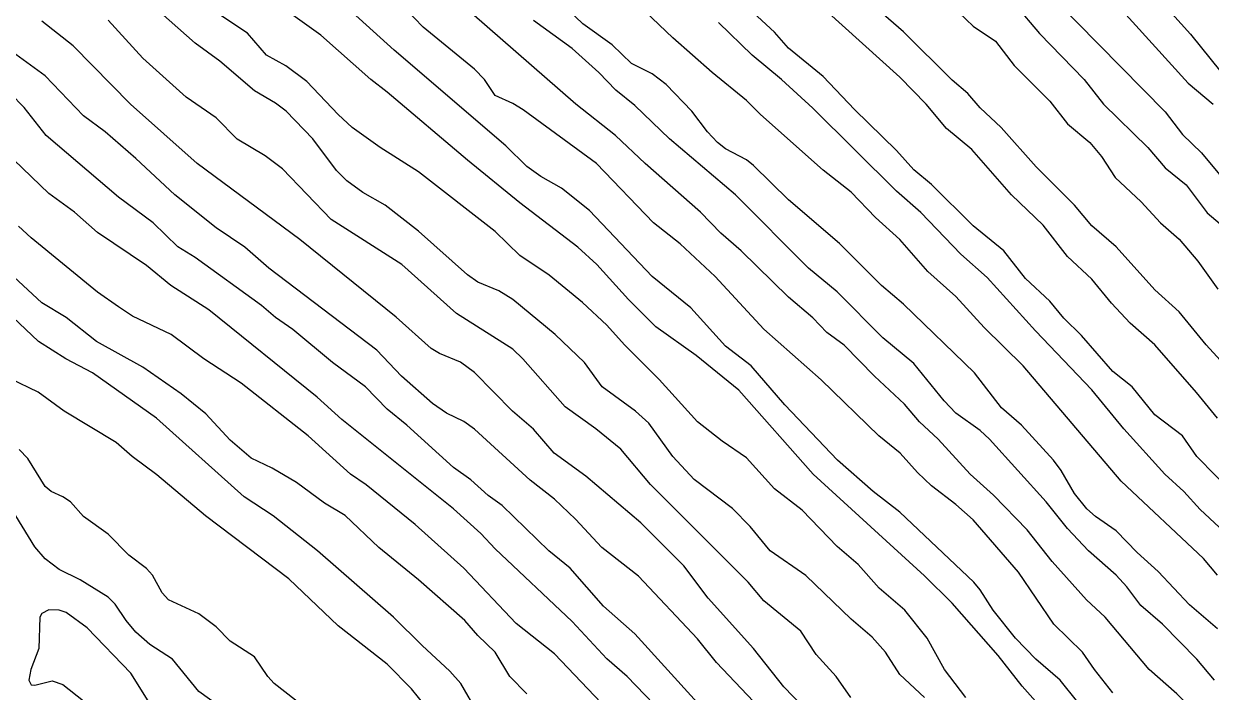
# Model space of a CAD drawing. Extents: x 474277 to 475042, y 254928 to 255625.
# Drawn here: x 474782.6 to 474808.7, y 255386.39 to 255401.07 of the extents above; entities that cross this region are included whole.
import ezdxf

# ---------------------------------------------------------------- set-up
doc = ezdxf.new("R2010")
doc.units = 0
doc.header["$MEASUREMENT"] = 0
doc.layers.add('BaseMapV2_DTM_export_MonNov09090547073261 — entities', color=1, linetype='CONTINUOUS')

msp = doc.modelspace()

# ---------------------------------------------------------------- linework, layer by layer
at = {"layer": 'BaseMapV2_DTM_export_MonNov09090547073261 — entities', "color": 15, "linetype": 'Continuous', "true_color": 0xb7484b}
for points in [[(474808.84, 255392.411, 99.5), (474808.38, 255392.978, 99.5), (474807.461, 255394.02, 99.5), (474806.923, 255394.498, 99.5), (474806.51, 255394.94, 99.5), (474806.079, 255395.465, 99.5), (474805.543, 255395.963, 99.5), (474805.006, 255396.652, 99.5), (474804.316, 255397.318, 99.5), (474803.438, 255398.314, 99.5), (474802.883, 255398.774, 99.5), (474802.44, 255399.311, 99.5), (474801.862, 255399.903, 99.5), (474799.025, 255402.461, 99.5)], [(474805.773, 255386.173, 97.5), (474805.379, 255386.659, 97.5), (474804.851, 255387.119, 97.5), (474804.399, 255387.579, 97.5), (474803.911, 255388.193, 97.5), (474803.626, 255388.643, 97.5), (474803.484, 255388.806, 97.5), (474801.862, 255390.347, 97.5), (474801.27, 255390.8, 97.5), (474800.49, 255391.49, 97.5), (474799.332, 255392.701, 97.5), (474798.593, 255393.56, 97.5), (474798.028, 255393.991, 97.5), (474797.262, 255394.831, 97.5), (474796.418, 255395.521, 97.5), (474795.038, 255396.974, 97.5), (474794.425, 255397.461, 97.5), (474793.965, 255397.721, 97.5), (474793.658, 255397.938, 97.5), (474793.197, 255398.391, 97.5), (474790.744, 255400.495, 97.5), (474789.364, 255401.751, 97.5)], [(474806.539, 255386.377, 97.75), (474806.136, 255386.889, 97.75), (474805.876, 255387.273, 97.75), (474805.242, 255387.886, 97.75), (474804.469, 255389.026, 97.75), (474803.472, 255390.176, 97.75), (474803.089, 255390.516, 97.75), (474802.552, 255390.922, 97.75), (474802.246, 255391.214, 97.75), (474801.863, 255391.643, 97.75), (474801.397, 255392.026, 97.75), (474800.128, 255393.253, 97.75), (474798.872, 255394.366, 97.75), (474797.798, 255395.521, 97.75), (474797.032, 255396.237, 97.75), (474796.448, 255396.704, 97.75), (474795.191, 255398.008, 97.75), (474793.581, 255399.184, 97.75), (474793.351, 255399.324, 97.75), (474792.968, 255399.496, 97.75), (474792.727, 255399.847, 97.75), (474792.514, 255400.077, 97.75), (474791.383, 255400.998, 97.75), (474790.591, 255401.824, 97.75)], [(474809.223, 255390.718, 99.25), (474808.389, 255391.566, 99.25), (474808.073, 255392.026, 99.25), (474807.466, 255392.486, 99.25), (474806.967, 255393.1, 99.25), (474806.539, 255393.435, 99.25), (474805.849, 255394.229, 99.25), (474805.466, 255394.605, 99.25), (474805.159, 255394.98, 99.25), (474804.62, 255395.477, 99.25), (474804.143, 255396.09, 99.25), (474803.472, 255396.635, 99.25), (474802.556, 255397.547, 99.25), (474802.169, 255397.864, 99.25), (474801.786, 255398.29, 99.25), (474800.865, 255399.191, 99.25), (474800.175, 255399.917, 99.25), (474799.409, 255400.537, 99.25), (474799.102, 255400.887, 99.25), (474798.076, 255401.841, 99.25)], [(474809.376, 255393.164, 99.75), (474808.59, 255394.02, 99.75), (474807.996, 255394.744, 99.75), (474807.46, 255395.23, 99.75), (474806.616, 255396.178, 99.75), (474806.079, 255396.637, 99.75), (474805.696, 255397.09, 99.75), (474804.853, 255397.931, 99.75), (474804.086, 255398.796, 99.75), (474803.626, 255399.229, 99.75), (474803.356, 255399.541, 99.75), (474803.012, 255399.838, 99.75), (474801.939, 255400.896, 99.75), (474800.949, 255401.764, 99.75)], [(474807.354, 255401.841, 98.75), (474808.249, 255400.844, 98.75), (474808.916, 255400.021, 98.75)], [(474808.84, 255387.785, 98.5), (474808.226, 255388.308, 98.5), (474807.536, 255389.04, 98.5), (474807.076, 255389.458, 98.5), (474806.616, 255389.935, 98.5), (474806.156, 255390.248, 98.5), (474805.967, 255390.416, 98.5), (474805.696, 255390.754, 98.5), (474805.408, 255391.26, 98.5), (474805.236, 255391.489, 98.5), (474804.532, 255392.256, 98.5), (474804.092, 255392.64, 98.5), (474803.499, 255393.407, 98.5), (474801.939, 255394.918, 98.5), (474801.458, 255395.324, 98.5), (474800.535, 255396.244, 98.5), (474799.409, 255397.207, 98.5), (474798.642, 255397.963, 98.5), (474798.487, 255398.084, 98.5), (474798.028, 255398.327, 98.5), (474797.85, 255398.467, 98.5), (474797.634, 255398.697, 98.5), (474797.286, 255399.157, 98.5), (474796.725, 255399.738, 98.5), (474796.418, 255399.971, 98.5), (474795.958, 255400.205, 98.5), (474795.536, 255400.614, 98.5), (474794.889, 255401.074, 98.5), (474794.425, 255401.521, 98.5)], [(474803.011, 255401.458, 99.75), (474803.472, 255401.021, 99.75), (474803.961, 255400.691, 99.75), (474804.372, 255400.154, 99.75), (474805.159, 255399.374, 99.75), (474805.543, 255398.875, 99.75), (474806.038, 255398.467, 99.75), (474806.29, 255398.161, 99.75), (474806.591, 255397.7, 99.75), (474807.165, 255397.164, 99.75), (474807.591, 255396.704, 99.75), (474807.996, 255396.341, 99.75), (474808.408, 255395.86, 99.75), (474808.848, 255395.247, 99.75)], [(474804.393, 255401.492, 99.5), (474804.929, 255400.864, 99.5), (474805.907, 255399.847, 99.5), (474806.332, 255399.311, 99.5), (474807.306, 255398.353, 99.5), (474807.69, 255397.91, 99.5), (474808.15, 255397.533, 99.5), (474808.61, 255396.923, 99.5), (474809.237, 255396.397, 99.5)], [(474805.259, 255401.611, 99.25), (474807.69, 255399.138, 99.25), (474808.073, 255398.644, 99.25), (474808.486, 255398.237, 99.25), (474809.067, 255397.547, 99.25)], [(474806.616, 255401.511, 99), (474808.198, 255399.771, 99), (474808.745, 255399.311, 99)], [(474802.399, 255386.275, 96.75), (474801.862, 255386.778, 96.75), (474801.547, 255387.273, 96.75), (474801.249, 255387.603, 96.75), (474800.789, 255387.995, 96.75), (474799.792, 255388.958, 96.75), (474799.006, 255389.496, 96.75), (474798.568, 255390.033, 96.75), (474798.182, 255390.424, 96.75), (474797.338, 255391.067, 96.75), (474796.873, 255391.566, 96.75), (474796.342, 255392.303, 96.75), (474796.052, 255392.563, 96.75), (474795.319, 255393.1, 96.75), (474794.925, 255393.637, 96.75), (474794.282, 255394.25, 96.75), (474793.354, 255395.017, 96.75), (474793.044, 255395.208, 96.75), (474792.584, 255395.397, 96.75), (474792.354, 255395.556, 96.75), (474791.281, 255396.522, 96.75), (474790.546, 255397.087, 96.75), (474790.054, 255397.366, 96.75), (474789.703, 255397.624, 96.75), (474789.476, 255397.854, 96.75), (474788.958, 255398.544, 96.75), (474788.368, 255399.157, 96.75), (474788.137, 255399.33, 96.75), (474787.677, 255399.6, 96.75), (474786.91, 255400.249, 96.75), (474786.374, 255400.649, 96.75), (474785.607, 255401.321, 96.75)], [(474803.312, 255386.276, 97), (474802.844, 255386.889, 97), (474802.456, 255387.579, 97), (474801.968, 255388.193, 97), (474801.402, 255388.68, 97), (474800.942, 255389.193, 97), (474800.482, 255389.591, 97), (474799.715, 255390.392, 97), (474799.102, 255390.857, 97), (474798.488, 255391.543, 97), (474797.952, 255391.903, 97), (474797.414, 255392.333, 97), (474796.572, 255393.263, 97), (474795.81, 255394.02, 97), (474795.421, 255394.457, 97), (474794.885, 255394.955, 97), (474794.152, 255395.554, 97), (474793.505, 255395.987, 97), (474792.968, 255396.511, 97), (474791.281, 255397.819, 97), (474790.437, 255398.356, 97), (474789.824, 255398.797, 97), (474789.513, 255399.081, 97), (474788.827, 255399.804, 97), (474788.367, 255400.151, 97), (474787.936, 255400.384, 97), (474787.524, 255400.866, 97), (474786.91, 255401.273, 97)], [(474808.763, 255381.884, 97.25), (474807.8, 255382.749, 97.25), (474806.17, 255384.589, 97.25), (474805.652, 255385.279, 97.25), (474804.546, 255386.521, 97.25), (474804.019, 255387.196, 97.25), (474803.01, 255388.346, 97.25), (474802.399, 255388.951, 97.25), (474799.951, 255391.183, 97.25), (474798.319, 255393.023, 97.25), (474797.38, 255393.79, 97.25), (474796.495, 255394.42, 97.25), (474795.892, 255395.017, 97.25), (474795.198, 255395.784, 97.25), (474794.783, 255396.167, 97.25), (474793.505, 255397.143, 97.25), (474792.354, 255398.075, 97.25), (474790.591, 255399.572, 97.25), (474790.231, 255399.847, 97.25), (474789.134, 255400.826, 97.25), (474788.367, 255401.375, 97.25)], [(474810.527, 255383.742, 98), (474807.945, 255386.352, 98), (474807.34, 255386.889, 98), (474806.368, 255388.039, 98), (474805.961, 255388.423, 98), (474805.206, 255389.266, 98), (474804.657, 255389.956, 98), (474803.917, 255390.723, 98), (474803.404, 255391.183, 98), (474802.7, 255391.95, 98), (474802.289, 255392.333, 98), (474801.96, 255392.717, 98), (474801.303, 255393.33, 98), (474800.635, 255394.014, 98), (474800.252, 255394.291, 98), (474799.945, 255394.614, 98), (474799.409, 255395.068, 98), (474798.369, 255396.09, 98), (474797.924, 255396.474, 98), (474797.481, 255396.934, 98), (474796.259, 255398.007, 98), (474795.61, 255398.621, 98), (474794.736, 255399.311, 98), (474792.444, 255401.304, 98)], [(474808.843, 255388.959, 98.75), (474808.533, 255389.328, 98.75), (474806.722, 255391.03, 98.75), (474804.569, 255393.56, 98.75), (474803.712, 255394.403, 98.75), (474803.089, 255395.08, 98.75), (474802.476, 255395.634, 98.75), (474801.862, 255396.333, 98.75), (474801.325, 255396.817, 98.75), (474800.789, 255397.372, 98.75), (474800.175, 255397.859, 98.75), (474798.796, 255399.081, 98.75), (474798.488, 255399.387, 98.75), (474797.737, 255400.001, 98.75), (474796.869, 255400.768, 98.75), (474796.265, 255401.347, 98.75)], [(474800.714, 255385.049, 96.25), (474799.309, 255386.506, 96.25), (474798.64, 255387.349, 96.25), (474797.645, 255388.456, 96.25), (474797.108, 255389.168, 96.25), (474796.165, 255390.11, 96.25), (474794.961, 255391.138, 96.25), (474794.258, 255391.643, 96.25), (474793.811, 255392.171, 96.25), (474793.345, 255392.563, 96.25), (474792.508, 255393.415, 96.25), (474792.201, 255393.638, 96.25), (474791.741, 255393.831, 96.25), (474791.556, 255393.943, 96.25), (474790.788, 255394.633, 96.25), (474788.674, 255396.335, 96.25), (474786.416, 255398.007, 96.25), (474784.95, 255399.311, 96.25), (474783.69, 255400.592, 96.25), (474783, 255401.13, 96.25)], [(474800.781, 255386.276, 96.5), (474800.459, 255386.736, 96.5), (474800.022, 255387.22, 96.5), (474799.683, 255387.733, 96.5), (474798.872, 255388.397, 96.5), (474798.523, 255388.806, 96.5), (474796.376, 255390.953, 96.5), (474795.728, 255391.728, 96.5), (474795.178, 255392.18, 96.5), (474794.501, 255392.662, 96.5), (474793.572, 255393.713, 96.5), (474793.351, 255393.924, 96.5), (474792.112, 255394.71, 96.5), (474790.916, 255395.784, 96.5), (474789.364, 255396.776, 96.5), (474788.291, 255397.888, 96.5), (474787.907, 255398.172, 96.5), (474787.294, 255398.542, 96.5), (474786.834, 255399.009, 96.5), (474786.177, 255399.464, 96.5), (474785.223, 255400.321, 96.5), (474784.457, 255401.156, 96.5)], [(474808.777, 255386.659, 98.25), (474808.387, 255387.119, 98.25), (474807.631, 255387.886, 98.25), (474807.153, 255388.298, 98.25), (474806.846, 255388.703, 98.25), (474806.61, 255388.959, 98.25), (474806.009, 255389.496, 98.25), (474805.543, 255389.985, 98.25), (474805.076, 255390.57, 98.25), (474803.832, 255391.95, 98.25), (474803.626, 255392.14, 98.25), (474803.089, 255392.521, 98.25), (474802.834, 255392.793, 98.25), (474802.169, 255393.611, 98.25), (474801.484, 255394.173, 98.25), (474800.482, 255395.183, 98.25), (474799.853, 255395.707, 98.25), (474798.248, 255397.317, 98.25), (474796.793, 255398.544, 98.25), (474796.035, 255399.277, 98.25), (474795.616, 255399.617, 98.25), (474795.242, 255400.001, 98.25), (474794.655, 255400.534, 98.25), (474793.811, 255401.148, 98.25)], [(474809.607, 255389.338, 99), (474808.456, 255390.407, 99), (474808.104, 255390.8, 99), (474807.686, 255391.183, 99), (474806.781, 255392.18, 99), (474806.079, 255393.033, 99), (474804.84, 255394.327, 99), (474803.779, 255395.501, 99), (474803.199, 255396.014, 99), (474802.322, 255396.929, 99), (474801.786, 255397.398, 99), (474799.945, 255399.221, 99), (474799.261, 255399.847, 99), (474798.61, 255400.384, 99), (474797.875, 255401.102, 99)], [(474798.642, 255386.19, 96), (474797.832, 255387.042, 96), (474797.415, 255387.561, 96), (474796.112, 255388.942, 96), (474795.306, 255389.573, 96), (474794.731, 255390.19, 96), (474794.271, 255390.629, 96), (474793.735, 255391.05, 96), (474792.508, 255392.172, 96), (474792.278, 255392.339, 96), (474791.894, 255392.52, 96), (474791.588, 255392.731, 96), (474790.904, 255393.33, 96), (474790.361, 255393.907, 96), (474787.99, 255395.707, 96), (474787.464, 255396.167, 96), (474786.834, 255396.592, 96), (474785.926, 255397.317, 96), (474785.07, 255398.114, 96), (474784.391, 255398.697, 96), (474783.92, 255399.055, 96), (474783.077, 255399.932, 96), (474782.347, 255400.461, 96)], [(474797.415, 255386.155, 95.75), (474796.035, 255387.676, 95.75), (474795.345, 255388.283, 95.75), (474794.612, 255389.113, 95.75), (474794.141, 255389.496, 95.75), (474793.121, 255390.493, 95.75), (474792.814, 255390.713, 95.75), (474792.431, 255391.059, 95.75), (474792.048, 255391.324, 95.75), (474791.025, 255392.256, 95.75), (474790.591, 255392.61, 95.75), (474790.116, 255393.1, 95.75), (474789.389, 255393.637, 95.75), (474788.521, 255394.362, 95.75), (474788.137, 255394.625, 95.75), (474787.83, 255394.886, 95.75), (474786.374, 255395.94, 95.75), (474785.99, 255396.178, 95.75), (474785.445, 255396.704, 95.75), (474784.687, 255397.268, 95.75), (474783.099, 255398.621, 95.75), (474782.61, 255399.234, 95.75), (474782.31, 255399.541, 95.75)], [(474796.648, 255385.927, 95.5), (474795.868, 255386.736, 95.5), (474795.421, 255387.125, 95.5), (474794.655, 255387.948, 95.5), (474792.968, 255389.541, 95.5), (474792.652, 255389.88, 95.5), (474792.052, 255390.416, 95.5), (474789.594, 255392.378, 95.5), (474789.055, 255392.87, 95.5), (474786.674, 255394.787, 95.5), (474785.837, 255395.328, 95.5), (474785.3, 255395.767, 95.5), (474784.227, 255396.492, 95.5), (474783.722, 255396.934, 95.5), (474783.153, 255397.344, 95.5), (474782.386, 255398.087, 95.5)], [(474795.881, 255385.543, 95.25), (474794.271, 255387.236, 95.25), (474793.428, 255387.901, 95.25), (474792.278, 255389.117, 95.25), (474791.204, 255390.072, 95.25), (474790.131, 255390.95, 95.25), (474789.784, 255391.183, 95.25), (474788.857, 255392.026, 95.25), (474787.379, 255393.177, 95.25), (474786.561, 255393.713, 95.25), (474785.844, 255394.25, 95.25), (474784.993, 255394.655, 95.25), (474784.687, 255394.853, 95.25), (474784.227, 255395.182, 95.25), (474782.77, 255396.37, 95.25), (474782.492, 255396.627, 95.25)], [(474793.658, 255386.358, 95), (474793.287, 255386.736, 95), (474792.965, 255387.273, 95), (474792.584, 255387.637, 95), (474792.297, 255387.963, 95), (474791.281, 255388.857, 95), (474790.411, 255389.573, 95), (474789.671, 255390.271, 95), (474789.211, 255390.542, 95), (474788.597, 255390.998, 95), (474788.061, 255391.311, 95), (474787.6, 255391.532, 95), (474787.14, 255391.926, 95), (474786.604, 255392.503, 95), (474786.067, 255392.944, 95), (474785.223, 255393.532, 95), (474784.206, 255394.097, 95), (474783.537, 255394.621, 95), (474783, 255394.941, 95), (474782.386, 255395.519, 95)], [(474792.584, 255385.938, 94.75), (474792.209, 255386.582, 94.75), (474791.971, 255386.857, 94.75), (474791.358, 255387.415, 94.75), (474790.733, 255388.039, 94.75), (474789.057, 255389.499, 94.75), (474788.086, 255390.263, 94.75), (474787.447, 255390.683, 94.75), (474785.52, 255392.41, 94.75), (474784.115, 255393.407, 94.75), (474783.528, 255393.713, 94.75), (474782.929, 255394.097, 94.75), (474782.366, 255394.633, 94.75)], [(474791.434, 255386.088, 94.5), (474791.128, 255386.462, 94.5), (474790.591, 255387.006, 94.5), (474789.517, 255387.849, 94.5), (474788.433, 255388.883, 94.5), (474786.598, 255390.263, 94.5), (474785.53, 255391.163, 94.5), (474784.987, 255391.566, 94.5), (474784.633, 255391.873, 94.5), (474783.493, 255392.563, 94.5), (474782.923, 255392.984, 94.5), (474782.31, 255393.274, 94.5)], [(474789.211, 255385.72, 94.25), (474788.111, 255386.582, 94.25), (474787.972, 255386.736, 94.25), (474787.677, 255387.171, 94.25), (474787.14, 255387.516, 94.25), (474786.834, 255387.831, 94.25), (474786.45, 255388.113, 94.25), (474785.782, 255388.423, 94.25), (474785.649, 255388.576, 94.25), (474785.433, 255388.959, 94.25), (474785.3, 255389.107, 94.25), (474784.917, 255389.399, 94.25), (474784.457, 255389.861, 94.25), (474783.92, 255390.253, 94.25), (474783.634, 255390.57, 94.25), (474783.46, 255390.686, 94.25), (474783.21, 255390.8, 94.25), (474783.077, 255390.908, 94.25), (474782.693, 255391.528, 94.25), (474782.502, 255391.72, 94.25)], [(474787.804, 255385.432, 94), (474786.45, 255386.406, 94), (474785.876, 255387.119, 94), (474785.377, 255387.441, 94), (474785.07, 255387.713, 94), (474784.857, 255387.963, 94), (474784.61, 255388.323, 94), (474784.457, 255388.48, 94), (474783.843, 255388.857, 94), (474783.383, 255389.087, 94), (474783.077, 255389.324, 94), (474782.847, 255389.583, 94), (474782.428, 255390.263, 94)], [(474785.377, 255386.142, 93.75), (474784.959, 255386.812, 93.75), (474784.001, 255387.809, 93.75), (474783.537, 255388.141, 93.75), (474783.383, 255388.196, 93.75), (474783.153, 255388.2, 93.75), (474783, 255388.12, 93.75), (474782.961, 255388.039, 93.75), (474782.939, 255387.349, 93.75), (474782.756, 255386.889, 93.75), (474782.719, 255386.659, 93.75), (474782.77, 255386.556, 93.75), (474782.847, 255386.547, 93.75), (474783.23, 255386.642, 93.75), (474783.46, 255386.56, 93.75), (474783.914, 255386.199, 93.75)]]:
    msp.add_polyline3d(points, dxfattribs=at)

doc.saveas('drawing.dxf')
